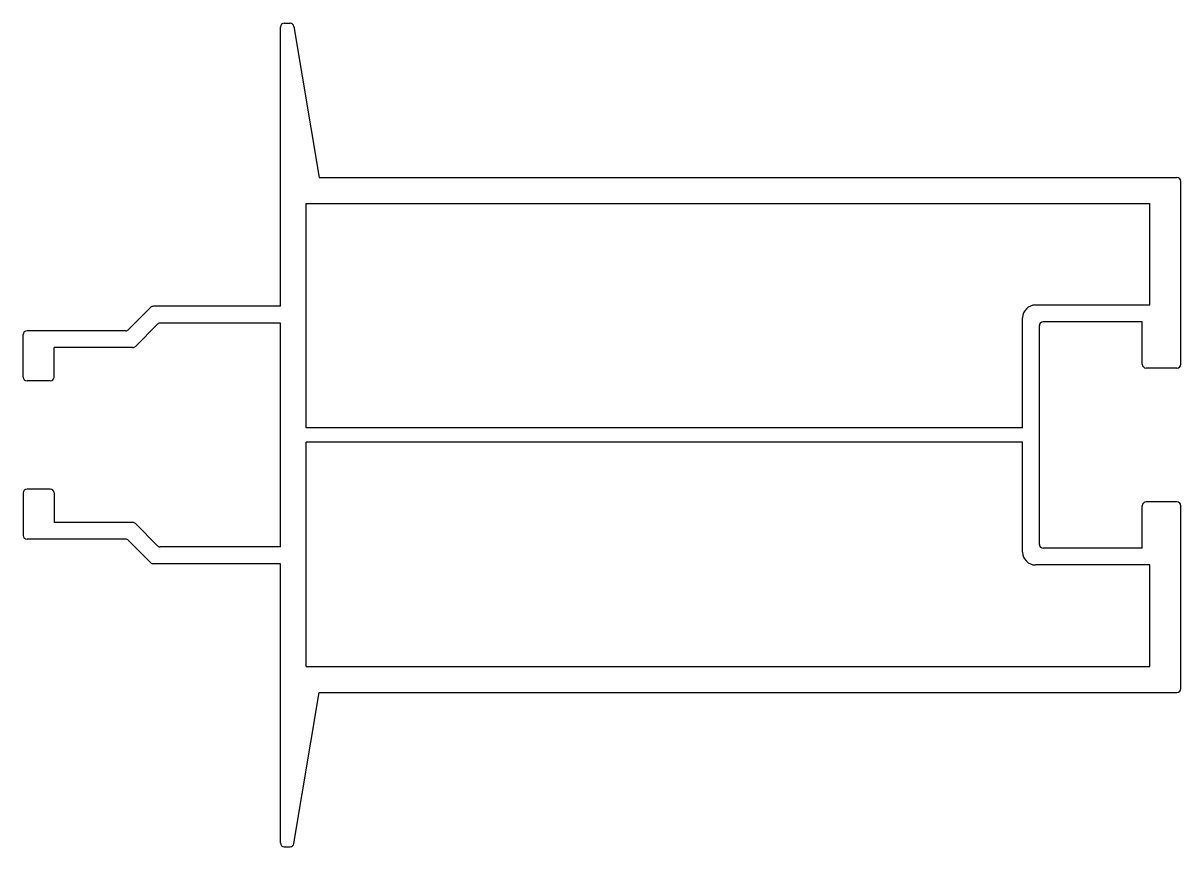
# Model space of a CAD drawing. Extents: x 814.4 to 904.4, y 396.2 to 460.2.
import ezdxf

# ---------------------------------------------------------------- set-up
doc = ezdxf.new("R2010")
doc.units = 0
doc.layers.get('0').update_dxf_attribs({"linetype": 'CONTINUOUS'})

msp = doc.modelspace()

# ---------------------------------------------------------------- linework, layer by layer
for p, q in [((834.352, 438.247), (834.352, 459.947)), ((834.652, 460.247), (835.098, 460.247)), ((835.394, 459.996), (837.352, 448.247)), ((837.352, 448.247), (904.052, 448.247)), ((904.352, 433.747), (904.352, 447.947)), ((836.352, 446.247), (901.952, 446.247)), ((836.352, 428.797), (836.352, 446.247)), ((901.952, 438.347), (901.952, 446.247)), ((901.952, 438.347), (893.052, 438.347)), ((824.264, 438.159), (822.54, 436.435)), ((834.352, 438.247), (824.476, 438.247)), ((824.803, 436.859), (823.078, 435.135)), ((834.352, 436.947), (825.015, 436.947)), ((834.352, 419.547), (834.352, 436.947)), ((892.052, 428.797), (892.052, 437.347)), ((893.352, 419.747), (893.352, 436.747)), ((901.352, 437.047), (893.652, 437.047)), ((901.352, 433.747), (901.352, 437.047)), ((814.352, 432.747), (814.352, 436.047)), ((822.328, 436.347), (814.652, 436.347)), ((816.752, 432.747), (816.752, 435.047)), ((822.866, 435.047), (816.752, 435.047)), ((904.052, 433.447), (901.652, 433.447)), ((816.452, 432.447), (814.652, 432.447)), ((892.052, 428.797), (836.352, 428.797)), ((892.052, 427.697), (836.352, 427.697)), ((836.352, 410.247), (836.352, 427.697)), ((892.052, 419.147), (892.052, 427.697)), ((816.452, 424.047), (814.652, 424.047)), ((814.352, 423.747), (814.352, 420.447)), ((816.752, 423.747), (816.752, 421.447)), ((904.052, 423.047), (901.652, 423.047)), ((901.352, 419.447), (901.352, 422.747)), ((904.352, 408.547), (904.352, 422.747)), ((822.866, 421.447), (816.752, 421.447)), ((824.803, 419.635), (823.078, 421.359)), ((822.328, 420.147), (814.652, 420.147)), ((824.264, 418.335), (822.54, 420.059)), ((834.352, 419.547), (825.015, 419.547)), ((901.352, 419.447), (893.652, 419.447)), ((834.352, 418.247), (824.476, 418.247)), ((834.352, 396.547), (834.352, 418.247)), ((901.952, 418.147), (893.052, 418.147)), ((901.952, 410.247), (901.952, 418.147)), ((836.352, 410.247), (901.952, 410.247)), ((835.394, 396.498), (837.352, 408.247)), ((837.352, 408.247), (904.052, 408.247)), ((834.652, 396.247), (835.098, 396.247))]:
    msp.add_line(p, q)
for centre, radius, start, end in [((834.652, 459.947), 0.3, 90, 180), ((835.098, 459.947), 0.3, 9.46232, 90), ((904.052, 447.947), 0.3, 0, 90), ((893.052, 437.347), 1, 90, 180), ((824.476, 437.947), 0.3, 90, 135), ((825.015, 436.647), 0.3, 90, 135), ((893.652, 436.747), 0.3, 90, 180), ((814.652, 436.047), 0.3, 90, 180), ((822.328, 436.647), 0.3, 270, 315), ((822.866, 435.347), 0.3, 270, 315), ((901.652, 433.747), 0.3, 180, 270), ((904.052, 433.747), 0.3, 270, 0), ((814.652, 432.747), 0.3, 180, 270), ((816.452, 432.747), 0.3, 270, 0), ((814.652, 423.747), 0.3, 90, 180), ((816.452, 423.747), 0.3, 0, 90), ((901.652, 422.747), 0.3, 90, 180), ((904.052, 422.747), 0.3, 0, 90), ((822.866, 421.147), 0.3, 45, 90), ((814.652, 420.447), 0.3, 180, 270), ((822.328, 419.847), 0.3, 45, 90), ((825.015, 419.847), 0.3, 225, 270), ((893.652, 419.747), 0.3, 180, 270), ((893.052, 419.147), 1, 180, 270), ((824.476, 418.547), 0.3, 225, 270), ((904.052, 408.547), 0.3, 270, 0), ((834.652, 396.547), 0.3, 180, 270), ((835.098, 396.547), 0.3, 270, 350.53768)]:
    msp.add_arc(centre, radius, start, end)

doc.saveas('drawing.dxf')
